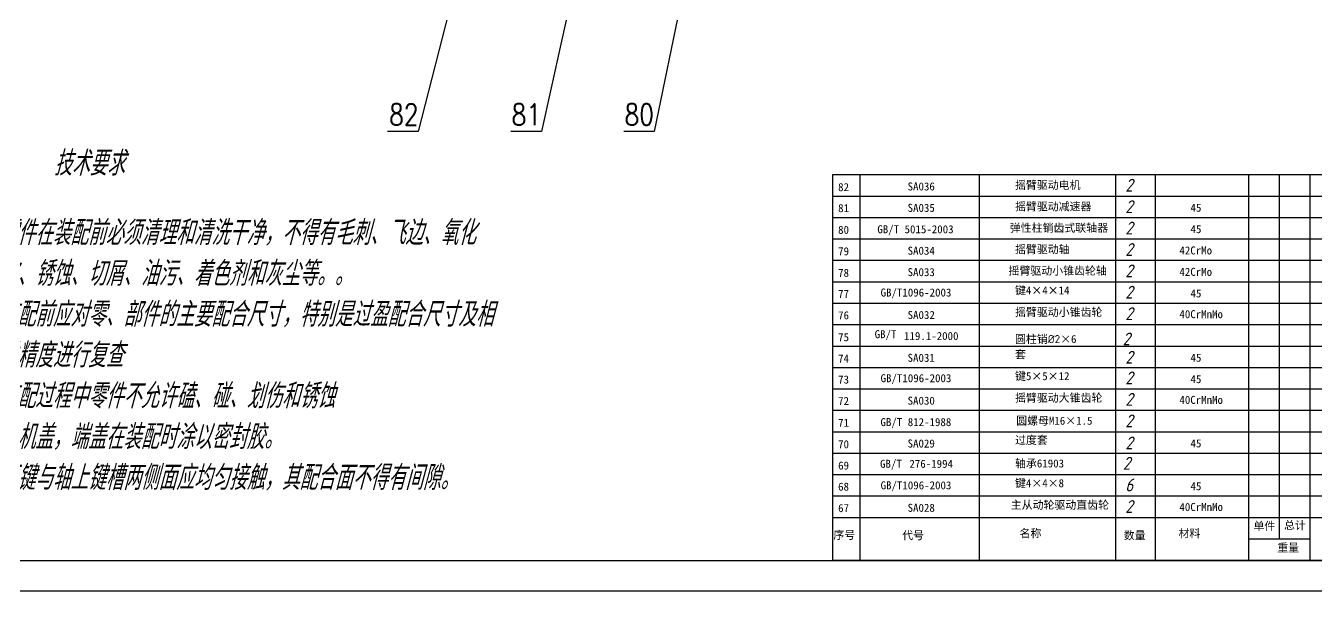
# Model space of a CAD drawing. Header units: millimetres. Extents: x -1896 to -707, y -189 to 652.
# Drawn here: x -1340.9 to -919.2, y -189.2 to -4.4 of the extents above; entities that cross this region are included whole.
import ezdxf
from ezdxf.enums import TextEntityAlignment as Align

# ---------------------------------------------------------------- set-up
doc = ezdxf.new("R2010")
doc.units = ezdxf.units.MM
doc.header["$LTSCALE"] = 10
doc.layers.add('6文字层', color=7, linetype='Continuous')
doc.styles.add('5', font='gbeitc.shx', dxfattribs={"height": 5, "bigfont": 'gbcbig.shx'})
doc.styles.add('8', font='gbeitc.shx', dxfattribs={"height": 8, "bigfont": 'gbcbig.shx'})
doc.styles.add('PC_TEXTSTYLE', font='romans.shx', dxfattribs={"width": 0.8, "bigfont": 'hzfs.shx'})
doc.styles.add('TH_GBDIM', font='romans.shx', dxfattribs={"width": 0.65, "bigfont": 'gbcbig.shx'})
doc.dimstyles.new('TH_GBDIM', dxfattribs={"dimtxt": 3.5, "dimasz": 2.5, "dimexe": 2, "dimexo": 0, "dimgap": 1.5, "dimtad": 1, "dimdsep": 46, "dimtxsty": 'TH_GBDIM', "dimcen": 2.5, "dimclrd": 130, "dimclre": 130, "dimclrt": 3, "dimazin": 2, "dimtfac": 0.714286, "dimtmove": 0, "dimatfit": 3, "dimfxl": 1, "dimtolj": 1, "dimtzin": 0, "dimlwd": -1, "dimlwe": -1, "dimarcsym": 0})

# ---------------------------------------------------------------- blocks, each defined once
blk = doc.blocks.new('明细2')
at = {"layer": '6文字层'}
for p, q in [((180, 7), (0, 7)), ((0, 7), (0, 0)), ((9, 7), (9, 0)), ((48, 7), (48, 0)), ((92.5, 7), (92.5, 0)), ((105.5, 7), (105.5, 0)), ((136, 7), (136, 0)), ((146, 7), (146, 0)), ((156, 7), (156, 0)), ((180, 7), (180, 0))]:
    blk.add_line(p, q, dxfattribs=at)
blk = doc.blocks.new('明细1')
at = {"layer": '6文字层'}
for p, q in [((180, 14), (0, 14)), ((0, 14), (0, 0)), ((9, 14), (9, 0)), ((48, 14), (48, 0)), ((92.5, 14), (92.5, 0)), ((105.5, 14), (105.5, 0)), ((136, 14), (136, 0)), ((146, 14), (146, 7)), ((156, 14), (156, 0)), ((180, 14), (180, 0)), ((156, 7), (136, 7)), ((180, 0), (0, 0))]:
    blk.add_line(p, q, dxfattribs=at)
blk = doc.blocks.new('件号-右')
at = {"layer": '6文字层'}
blk.add_line((0, 0), (-10, 0), dxfattribs=at)
at = {"layer": '6文字层', "style": 'PC_TEXTSTYLE', "width": 0.8}
blk.add_attdef('X', text='', height=7, dxfattribs=at).set_placement((-5.47, 2), align=Align.CENTER)

msp = doc.modelspace()

# ---------------------------------------------------------------- linework, layer by layer
msp.add_line((-1871.3161, -179.1563), (-717.3161, -179.1563))
at = {"color": 1}
msp.add_line((-707.3161, -189.1563), (-1896.3161, -189.1563), dxfattribs=at)

# ---------------------------------------------------------------- block references
at = {"layer": '6文字层'}
ref = msp.add_blockref('件号-右', (-1212.7243, -38.9407), dxfattribs=at)
ref.add_attrib('X', '82', dxfattribs={"height": 7, "style": 'PC_TEXTSTYLE', "width": 0.8}).set_placement((-1212.591, -36.9407), align=Align.RIGHT)
ref = msp.add_blockref('件号-右', (-1172.4286, -38.9407), dxfattribs=at)
ref.add_attrib('X', '81', dxfattribs={"height": 7, "style": 'PC_TEXTSTYLE', "width": 0.8}).set_placement((-1172.5619, -36.9407), align=Align.RIGHT)
ref = msp.add_blockref('件号-右', (-1135.5313, -38.9407), dxfattribs=at)
ref.add_attrib('X', '80', dxfattribs={"height": 7, "style": 'PC_TEXTSTYLE', "width": 0.8}).set_placement((-1135.6646, -36.9407), align=Align.RIGHT)
for name, p in [('明细2', (-1077.3161, -60.1563)), ('明细2', (-1077.3161, -67.1563)), ('明细2', (-1077.3161, -74.1563)), ('明细2', (-1077.3161, -81.1563)), ('明细2', (-1077.3161, -88.1563)), ('明细2', (-1077.3161, -95.1563)), ('明细2', (-1077.3161, -102.1563)), ('明细2', (-1077.3161, -109.1563)), ('明细2', (-1077.3161, -116.1563)), ('明细2', (-1077.3161, -123.1563)), ('明细2', (-1077.3161, -130.1563)), ('明细2', (-1077.3161, -137.1563)), ('明细2', (-1077.3161, -144.1563)), ('明细2', (-1077.3161, -151.1563)), ('明细2', (-1077.3161, -158.1563)), ('明细2', (-1077.3161, -165.1563)), ('明细1', (-1077.3161, -179.1563))]:
    msp.add_blockref(name, p, dxfattribs=at)

# ---------------------------------------------------------------- texts
at = {"layer": '6文字层', "style": '8'}
for s, width, insert, char_height, attachment_point in [('技术要求', 98.642982, (-1331.7388, -45.3415), 8, 1), ('2', 39.310826, (-981.611, -54.4187), 4.186, 1), ('2', 39.310826, (-981.611, -61.4187), 4.186, 1), ('\\pxi-3,l3,t3;1.^I零件在装配前必须清理和清洗干净，不得有毛刺、飞边、氧化皮、锈蚀、切屑、油污、着色剂和灰尘等。。\\P2.^I装配前应对零、部件的主要配合尺寸，特别是过盈配合尺寸及相关精度进行复查\\P3.^I装配过程中零件不允许磕、碰、划伤和锈蚀\\P4.^I各机盖，端盖在装配时涂以密封胶。\\P5.^I平键与轴上键槽两侧面应均匀接触，其配合面不得有间隙。', 189.367271, (-1373.4978, -68.0398), 8, 1), ('2', 39.310826, (-981.611, -68.4187), 4.186, 1), ('2', 39.310826, (-981.611, -75.4187), 4.186, 1), ('2', 39.310826, (-981.611, -82.4187), 4.186, 1), ('2', 39.310826, (-981.611, -89.3699), 4.186, 1), ('2', 39.310826, (-981.611, -96.3862), 4.186, 1), ('2', 2.742468, (-982.4864, -108.8316), 4.186, 7), ('2', 39.310826, (-981.611, -110.628), 4.186, 1), ('2', 39.310826, (-981.611, -117.3699), 4.186, 1), ('2', 39.310826, (-981.611, -124.3862), 4.186, 1), ('2', 39.310826, (-981.611, -131.4228), 4.186, 1), ('2', 39.310826, (-981.611, -138.628), 4.186, 1), ('2', 39.310826, (-982.4009, -145.2727), 4.186, 1), ('6', 39.310826, (-981.611, -152.3699), 4.186, 1), ('2', 39.310826, (-981.611, -159.3862), 4.186, 1)]:
    msp.add_mtext_dynamic_manual_height_columns(s, width=width, gutter_width=40, heights=[0], dxfattribs=dict(at, insert=insert, char_height=char_height, attachment_point=attachment_point))
at = {"layer": '6文字层', "lineweight": -2, "style": '5'}
for s, insert, char_height, attachment_point in [('{\\fSimSun|b0|i0|c134|p54;摇臂驱动电机}', (-1017.6501, -55.143), 2.616279, 1), ('{\\fSimSun|b0|i0|c134|p2;82}', (-1075.4547, -55.8314), 2.616279, 1), ('{\\fSimSun|b0|i0|c134|p2;81}', (-1075.4547, -62.6902), 2.616279, 1), ('{\\fSimSun|b0|i0|c134|p54;摇臂驱动减速器}', (-1017.6501, -62.143), 2.616279, 1), ('{\\fSimSun|b0|i0|c0;45}', (-960.2942, -62.5589), 2.616279, 1), ('{\\fSimSun|b0|i0|c134|p2;80}', (-1075.4547, -69.7843), 2.616279, 1), ('{\\fSimSun|b0|i0|c134|p54;弹性柱销齿式联轴器}', (-1019.3504, -69.143), 2.616279, 1), ('{\\fSimSun|b0|i0|c0;45}', (-960.2942, -69.5589), 2.616279, 1), ('{\\fSimSun|b0|i0|c134|p54;摇臂驱动轴}', (-1017.6501, -76.143), 2.616279, 1), ('{\\fSimSun|b0|i0|c134|p2;79}', (-1075.4547, -76.7819), 2.616279, 1), ('{\\fSimSun|b0|i0|c0;42CrMo}', (-963.9126, -76.5059), 2.616279, 1), ('{\\fSimSun|b0|i0|c134|p2;78}', (-1075.4547, -83.8314), 2.616279, 1), ('{\\fSimSun|b0|i0|c134|p54;摇臂驱动小锥齿轮轴}', (-1019.7625, -83.143), 2.616279, 1), ('{\\fSimSun|b0|i0|c0;42CrMo}', (-963.9126, -83.5059), 2.616279, 1), ('{\\fSimSun|b0|i0|c134|p2;77}', (-1075.4547, -90.6902), 2.616279, 1), ('{\\fSimSun|b0|i0|c0|p2;GB/T1096-2003}', (-1061.5792, -90.2599), 2.616279, 1), ('{\\fSimSun|b0|i0|c134|p54;键4\\fSimSun|b0|i0|c134|p2;×\\fSimSun|b0|i0|c134|p54;4\\fSimSun|b0|i0|c134|p2;×\\fSimSun|b0|i0|c134|p54;14}', (-1017.6501, -89.576), 2.6162791, 1), ('{\\fSimSun|b0|i0|c0;45}', (-960.2942, -90.5589), 2.616279, 1), ('{\\fSimSun|b0|i0|c134|p54;摇臂驱动小锥齿轮}', (-1017.6501, -96.6554), 2.616279, 1), ('{\\fSimSun|b0|i0|c134|p2;76}', (-1075.4547, -97.7001), 2.616279, 1), ('{\\fSimSun|b0|i0|c0|p2;4\\fSimSun|b0|i0|c134|p2;0\\fSimSun|b0|i0|c0|p2;Cr\\fSimSun|b0|i0|c134|p2;Mn\\fSimSun|b0|i0|c0|p2;Mo}', (-963.9126, -97.3393), 2.6162791, 1), ('{\\fSimSun|b0|i0|c134|p2;75}', (-1075.4547, -104.8662), 2.616279, 1), ('{\\fSimSun|b0|i0|c0;GB/T}', (-1063.5231, -107.1299), 2.616279, 7), ('{\\fSimSun|b0|i0|c0;119.1-2000}', (-1053.9239, -107.1299), 2.616279, 7), ('{\\fSimSun|b0|i0|c134|p54;圆柱销\\fISOCPEUR|b0|i0|c134|p34;%%C2\\fSimSun|b0|i0|c134|p2;×6}', (-1017.6501, -108.3795), 2.616279, 7), ('{\\fSimSun|b0|i0|c134|p2;74}', (-1075.4547, -111.8314), 2.616279, 1), ('{\\fSimSun|b0|i0|c134|p54;套}', (-1017.6501, -110.4803), 2.616279, 1), ('{\\fSimSun|b0|i0|c0;45}', (-960.2942, -111.5589), 2.616279, 1), ('{\\fSimSun|b0|i0|c0|p2;GB/T1096-2003}', (-1061.5792, -118.2599), 2.616279, 1), ('{\\fSimSun|b0|i0|c134|p54;键5\\fSimSun|b0|i0|c134|p2;×\\fSimSun|b0|i0|c134|p54;5\\fSimSun|b0|i0|c134|p2;×\\fSimSun|b0|i0|c134|p54;12}', (-1017.6501, -117.576), 2.6162791, 1), ('{\\fSimSun|b0|i0|c134|p2;73}', (-1075.4547, -118.6902), 2.616279, 1), ('{\\fSimSun|b0|i0|c0;45}', (-960.2942, -118.5589), 2.616279, 1), ('{\\fSimSun|b0|i0|c134|p2;72}', (-1075.4547, -125.7001), 2.616279, 1), ('{\\fSimSun|b0|i0|c134|p54;摇臂驱动大锥齿轮}', (-1017.6501, -124.6554), 2.616279, 1), ('{\\fSimSun|b0|i0|c0|p2;4\\fSimSun|b0|i0|c134|p2;0\\fSimSun|b0|i0|c0|p2;Cr\\fSimSun|b0|i0|c134|p2;Mn\\fSimSun|b0|i0|c0|p2;Mo}', (-963.9126, -125.3393), 2.6162791, 1), ('{\\fSimSun|b0|i0|c134|p2;71}', (-1075.4547, -132.829), 2.616279, 1), ('{\\fSimSun|b0|i0|c134|p2;圆螺母M16×1.5}', (-1017.2685, -132.1538), 2.616279, 1), ('{\\fSimSun|b0|i0|c134|p54;过度套}', (-1017.6501, -138.4803), 2.616279, 1), ('{\\fSimSun|b0|i0|c134|p2;70}', (-1075.4547, -139.8314), 2.616279, 1), ('{\\fSimSun|b0|i0|c0;45}', (-960.2942, -139.5589), 2.616279, 1), ('{\\fSimSun|b0|i0|c0;GB/T}', (-1061.7587, -146.227), 2.616279, 1), ('{\\fSimSun|b0|i0|c0;276-1994}', (-1052.1595, -146.227), 2.616279, 1), ('{\\fSimSun|b0|i0|c134|p54;轴承61903}', (-1017.6501, -146.1106), 2.616279, 1), ('{\\fSimSun|b0|i0|c134|p2;68}', (-1075.4547, -153.6902), 2.616279, 1), ('{\\fSimSun|b0|i0|c0|p2;GB/T1096-2003}', (-1061.5792, -153.2599), 2.616279, 1), ('{\\fSimSun|b0|i0|c134|p54;键4\\fSimSun|b0|i0|c134|p2;×\\fSimSun|b0|i0|c134|p54;4\\fSimSun|b0|i0|c134|p2;×\\fSimSun|b0|i0|c134|p54;8}', (-1017.6501, -152.576), 2.6162791, 1), ('{\\fSimSun|b0|i0|c0;45}', (-960.2942, -153.5589), 2.616279, 1), ('{\\fSimSun|b0|i0|c134|p54;主从动轮驱动直齿轮}', (-1019.0407, -159.6554), 2.616279, 1), ('{\\fSimSun|b0|i0|c134|p2;67}', (-1075.4547, -160.7001), 2.616279, 1), ('{\\fSimSun|b0|i0|c0|p2;4\\fSimSun|b0|i0|c134|p2;0\\fSimSun|b0|i0|c0|p2;Cr\\fSimSun|b0|i0|c134|p2;Mn\\fSimSun|b0|i0|c0|p2;Mo}', (-963.9126, -160.3393), 2.6162791, 1), ('{\\fSimSun|b0|i0|c134|p54;名称}', (-1016.1597, -168.9297), 2.616279, 1), ('{\\fSimSun|b0|i0|c134|p54;材料}', (-964.2164, -168.9297), 2.616279, 1), ('{\\fSimSun|b0|i0|c134|p54;单件}', (-939.7044, -166.5724), 2.616279, 1), ('{\\fSimSun|b0|i0|c134|p54;总计}', (-929.7165, -166.3279), 2.616279, 1), ('{\\fSimSun|b0|i0|c134|p54;序号}', (-1077.005, -169.4852), 2.616279, 1), ('{\\fSimSun|b0|i0|c134|p54;代号}', (-1054.5216, -169.5964), 2.616279, 1), ('{\\fSimSun|b0|i0|c134|p54;数量}', (-982.1103, -169.6207), 2.616279, 1), ('{\\fSimSun|b0|i0|c134|p54;重量}', (-931.9383, -173.6335), 2.616279, 1)]:
    msp.add_mtext(s, dxfattribs=dict(at, insert=insert, char_height=char_height, attachment_point=attachment_point))
at = {"layer": '6文字层', "lineweight": -2, "char_height": 2.616279, "attachment_point": 1, "style": '5'}
for s, insert, width in [('{\\fSimSun|b0|i0|c134|p2;SA036}', (-1052.7501, -55.5992), 14.534884), ('{\\fSimSun|b0|i0|c134|p2;SA035}', (-1052.7501, -62.5992), 14.534884), ('{\\fSimSun|b0|i0|c134|p2;GB/T 5015-2003}', (-1062.6441, -69.5992), 30.208764), ('{\\fSimSun|b0|i0|c134|p2;SA034}', (-1052.7501, -76.5992), 14.534884), ('{\\fSimSun|b0|i0|c134|p2;SA033}', (-1052.7501, -83.5992), 14.534884), ('{\\fSimSun|b0|i0|c134|p2;SA032}', (-1052.7501, -97.5992), 14.534884), ('{\\fSimSun|b0|i0|c134|p2;SA031}', (-1052.7501, -111.5992), 14.534884), ('{\\fSimSun|b0|i0|c134|p2;SA030}', (-1052.7501, -125.5992), 14.534884), ('{\\fSimSun|b0|i0|c134|p2;GB/T 812-1988}', (-1061.6038, -132.5992), 29.611466), ('{\\fSimSun|b0|i0|c134|p2;SA029}', (-1052.7501, -139.5992), 14.534884), ('{\\fSimSun|b0|i0|c134|p2;69}', (-1075.4547, -146.7892), 3.284884), ('{\\fSimSun|b0|i0|c134|p2;SA028}', (-1052.7501, -160.5992), 14.534884)]:
    msp.add_mtext(s, dxfattribs=dict(at, insert=insert, width=width))

# ---------------------------------------------------------------- leaders
at = {"layer": '6文字层'}
for points in [[(-1100.789, 130.3258), (-1135.5313, -38.9407)], [(-1170.2179, 127.0453), (-1212.7243, -38.9407)], [(-1135.603, 127.3435), (-1172.4286, -38.9407)]]:
    msp.add_leader(points, dimstyle='TH_GBDIM', override={"dimgap": 1.5, "dimtad": 0, "dimldrblk": 'Dot'}, dxfattribs=at)

doc.saveas('drawing.dxf')
